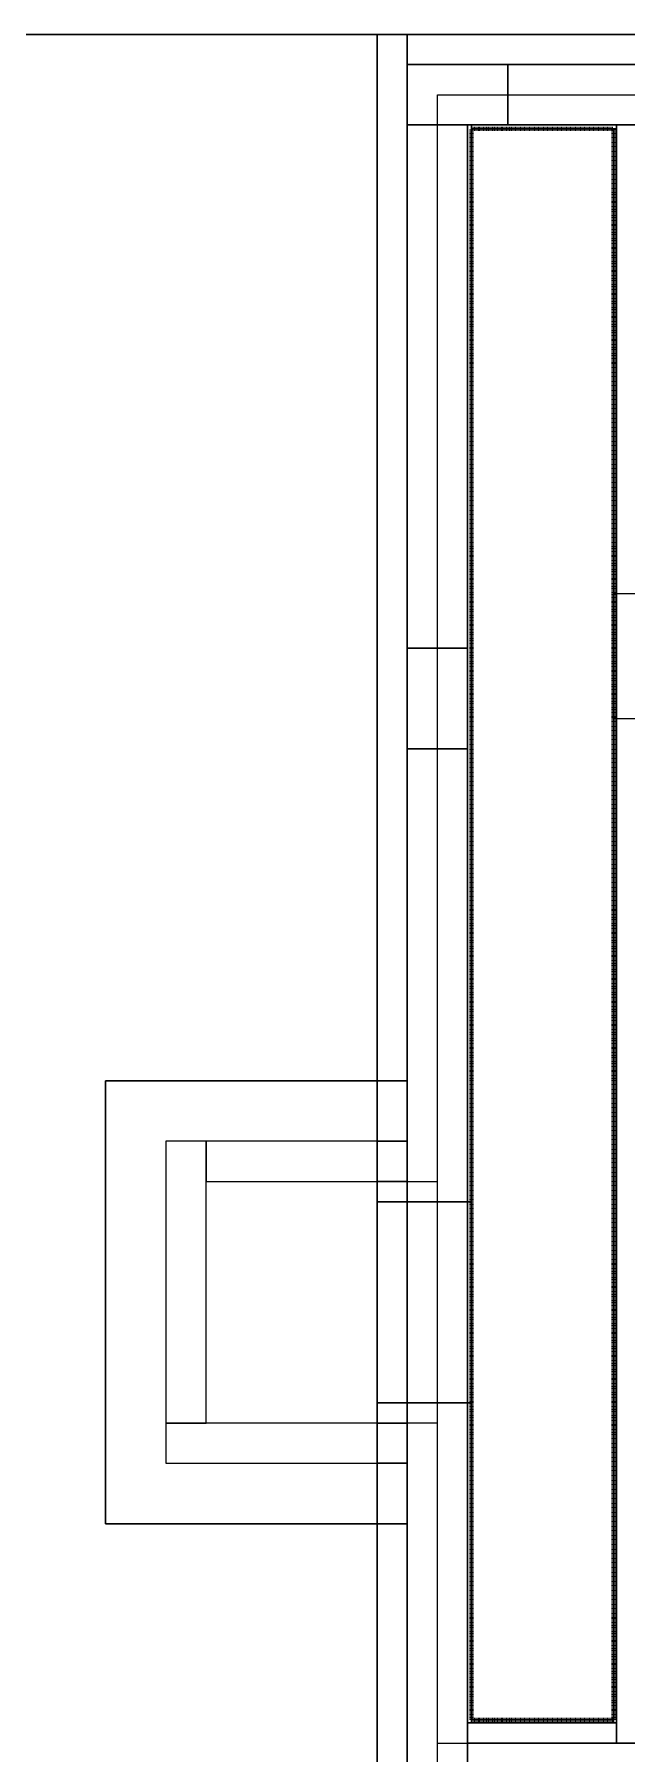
# Model space of a CAD drawing. Header units: millimetres. Extents: x -5300 to 98858, y -5196 to 93886.
# Drawn here: x 36997 to 39940, y 79258 to 87800 of the extents above; entities that cross this region are included whole.
import ezdxf

# ---------------------------------------------------------------- set-up
doc = ezdxf.new("R2010")
doc.units = ezdxf.units.MM
doc.linetypes.add('Штрих', pattern=[6.35, 3.175, -3.175])
doc.linetypes.add('Штрих_2_', pattern=[6.35, 3.175, -3.175])
for name, color, linetype, lineweight, true_color in [('_Разделитель помещений_', 4, 'Штрих', 70, 0x00ffff), ('Колонны', 7, 'Continuous', 18, 0x7f7f7f), ('Обобщенные модели', 7, 'Continuous', 18, 0x7f7f7f), ('Перекрытия', 7, 'Continuous', 18, 0x7f7f7f), ('Стены', 7, 'Continuous', 18, 0x7f7f7f), ('Стены разрез', 7, 'Continuous', 50, 0x7f7f7f)]:
    doc.layers.add(name, color=color, linetype=linetype, lineweight=lineweight, true_color=true_color)
doc.layers.add('Генплан', color=7, linetype='Continuous', lineweight=9)

# ---------------------------------------------------------------- blocks, each defined once
blk = doc.blocks.new('ПЕР-003 5804 - ПЕР-003 5804-240234-Подвал')
at = {"layer": 'Перекрытия', "color": 254, "true_color": 0xd4d4d4}
for p, q in [((38850, 87650), (38850, 52870)), ((51090, 87650), (38850, 87650)), ((38850, 87650), (51090, 87650)), ((38850, 52870), (38850, 87650)), ((38850, 87650), (38850, 87650))]:
    blk.add_line(p, q, dxfattribs=at)
blk = doc.blocks.new('СТН-03 128544 - СТН-03 2-245378-Подвал')
at = {"layer": 'Стены', "color": 254, "true_color": 0xd4d4d4}
blk.add_line((39000, 52500), (39000, 87500), dxfattribs=at)
blk = doc.blocks.new('СТН-03 128544 - СТН-03-245371-Подвал')
at = {"layer": 'Стены', "color": 254, "true_color": 0xd4d4d4}
for p, q in [((38700, 87800), (38700, 82300)), ((38700, 87800), (38700, 87800)), ((38700, 87800), (38700, 52800)), ((38700, 52800), (38700, 87800)), ((38700, 87800), (38850, 87800)), ((38850, 87800), (38700, 87800)), ((38700, 87800), (38700, 87800)), ((38850, 87800), (38700, 87800)), ((38850, 52800), (38850, 87800)), ((38850, 87800), (38850, 87800)), ((38850, 82300), (38850, 87800)), ((38850, 87800), (38850, 52800)), ((38850, 87800), (38850, 87800)), ((39150, 87350), (38850, 87350)), ((38850, 87350), (38850, 87350)), ((39150, 87350), (38850, 87350)), ((38850, 87350), (38850, 84750)), ((38850, 87350), (38850, 87350)), ((38850, 87350), (38850, 84750)), ((38850, 84750), (38850, 87350)), ((38850, 87350), (39150, 87350)), ((39150, 84750), (39150, 87350)), ((39150, 87350), (39150, 87350)), ((39150, 84750), (39150, 87350)), ((39150, 87350), (39150, 87350)), ((39150, 87350), (39150, 84750)), ((39150, 87350), (39150, 87350)), ((39150, 87350), (39150, 79410)), ((39150, 87350), (39150, 79410)), ((39170, 87350), (39150, 87350)), ((39150, 87350), (39150, 87350)), ((39170, 87350), (39150, 87350)), ((39150, 79410), (39150, 87350)), ((39150, 87350), (39170, 87350)), ((39170, 87350), (39170, 87350)), ((39170, 87350), (39170, 79410)), ((39170, 79410), (39170, 87350)), ((39170, 87350), (39170, 87350)), ((39170, 79410), (39170, 87350)), ((38850, 84750), (39150, 84750)), ((38850, 84750), (38850, 84750)), ((38850, 84750), (39150, 84750)), ((38850, 84750), (38850, 84750)), ((39150, 84750), (38850, 84750)), ((39150, 84750), (39150, 84750)), ((39150, 84750), (39150, 84750)), ((38850, 84250), (38850, 78750)), ((38850, 84250), (38850, 78750)), ((38850, 84250), (38850, 84250)), ((38850, 78750), (38850, 84250)), ((38850, 84250), (39150, 84250)), ((39150, 84250), (38850, 84250)), ((38850, 84250), (38850, 84250)), ((39150, 84250), (38850, 84250)), ((39150, 84250), (39150, 78750)), ((39150, 84250), (39150, 84250)), ((39150, 78750), (39150, 84250)), ((39150, 84250), (39150, 84250)), ((39150, 78750), (39150, 84250)), ((38700, 82300), (38700, 82600)), ((38700, 82600), (38700, 82600)), ((38700, 82600), (38700, 82300)), ((38700, 82300), (38700, 82600)), ((38700, 82600), (38850, 82600)), ((38850, 82600), (38700, 82600)), ((38700, 82600), (38700, 82600)), ((38700, 82600), (38850, 82600)), ((38850, 82600), (38700, 82600)), ((38700, 82600), (38700, 82300)), ((38850, 82300), (38850, 82600)), ((38850, 82600), (38850, 82600)), ((38850, 82600), (38850, 82300)), ((38850, 82600), (38850, 82300)), ((38850, 82600), (38850, 82600)), ((38850, 82300), (38850, 82600)), ((38700, 82100), (38700, 82300)), ((38700, 82300), (38700, 82300)), ((38700, 82300), (38700, 82300)), ((38700, 82300), (38850, 82300)), ((38700, 82300), (38850, 82300)), ((38700, 82300), (38700, 82300)), ((38850, 82300), (38700, 82300)), ((38700, 82300), (38850, 82300)), ((38850, 82300), (38700, 82300)), ((38700, 82300), (38700, 82300)), ((38700, 82300), (38850, 82300)), ((38850, 82300), (38700, 82300)), ((38700, 82300), (38700, 82100)), ((38850, 82300), (38850, 82300)), ((38850, 82300), (38850, 82300)), ((38850, 82300), (38850, 82100)), ((38850, 82300), (38850, 82300)), ((38850, 82300), (38850, 82300)), ((38850, 82100), (38850, 82300)), ((38850, 82100), (38700, 82100)), ((38700, 82100), (38700, 82000)), ((38700, 82100), (38850, 82100)), ((38850, 82100), (38700, 82100)), ((38700, 82100), (38700, 82100)), ((38700, 82000), (38700, 82100)), ((38700, 82100), (38700, 82100)), ((38700, 82100), (38850, 82100)), ((38700, 82000), (38700, 82100)), ((38700, 82100), (38850, 82100)), ((38850, 82100), (38700, 82100)), ((38700, 82100), (38700, 82100)), ((38850, 82100), (38700, 82100)), ((38700, 82100), (38700, 80900)), ((38700, 82100), (38700, 82100)), ((38700, 82100), (38700, 82000)), ((38850, 82000), (38850, 82100)), ((38850, 82100), (38850, 82100)), ((38850, 82100), (38850, 82000)), ((38850, 82100), (38850, 82100)), ((38850, 82100), (38850, 80900)), ((38850, 82100), (38850, 82100)), ((38850, 82100), (38850, 82000)), ((38850, 82100), (38850, 82000)), ((38850, 82100), (38850, 82100)), ((38700, 82000), (38850, 82000)), ((38850, 82000), (38700, 82000)), ((38700, 82000), (38700, 82000)), ((38700, 82000), (38850, 82000)), ((38700, 82000), (38700, 82000)), ((38700, 81000), (38700, 82000)), ((38850, 82000), (38700, 82000)), ((38700, 82000), (38700, 81000)), ((38700, 81000), (38700, 82000)), ((38700, 82000), (38850, 82000)), ((38850, 82000), (38700, 82000)), ((38700, 82000), (38700, 82000)), ((38700, 82000), (38850, 82000)), ((38850, 82000), (38700, 82000)), ((38700, 82000), (38700, 82000)), ((38700, 82000), (38700, 81000)), ((38850, 82000), (38850, 82000)), ((38850, 82000), (38850, 82000)), ((38850, 82000), (38850, 81000)), ((38850, 81000), (38850, 82000)), ((38850, 82000), (38850, 82000)), ((38850, 82000), (38850, 81000)), ((38850, 82000), (38850, 81000)), ((38850, 82000), (38850, 82000)), ((38850, 81000), (38850, 82000)), ((38850, 82000), (38850, 82000)), ((38850, 82000), (38850, 81000)), ((39150, 82000), (38850, 82000)), ((38850, 82000), (38850, 81000)), ((39150, 82000), (38850, 82000)), ((38850, 82000), (38850, 82000)), ((38850, 82000), (39150, 82000)), ((38850, 81000), (38850, 82000)), ((38850, 82000), (39150, 82000)), ((39150, 81000), (39150, 82000)), ((39150, 82000), (39150, 82000)), ((39150, 82000), (39150, 81000)), ((39150, 81000), (39150, 82000)), ((39150, 82000), (39150, 82000)), ((39150, 82000), (39150, 81000)), ((39150, 81000), (39150, 82000)), ((39150, 82000), (39150, 82000)), ((39150, 82000), (39150, 81000)), ((39170, 82000), (39150, 82000)), ((39150, 82000), (39150, 81000)), ((39170, 82000), (39150, 82000)), ((39150, 82000), (39150, 82000)), ((39150, 82000), (39170, 82000)), ((39150, 81000), (39150, 82000)), ((39150, 82000), (39170, 82000)), ((39170, 81000), (39170, 82000)), ((39170, 82000), (39170, 82000)), ((39170, 82000), (39170, 81000)), ((39170, 81000), (39170, 82000)), ((39170, 82000), (39170, 82000)), ((39170, 82000), (39170, 81000)), ((38700, 80900), (38700, 81000)), ((38700, 81000), (38700, 81000)), ((38700, 81000), (38850, 81000)), ((38700, 81000), (38850, 81000)), ((38850, 81000), (38700, 81000)), ((38700, 81000), (38700, 81000)), ((38850, 81000), (38700, 81000)), ((38700, 81000), (38700, 80900)), ((38850, 81000), (38700, 81000)), ((38700, 81000), (38700, 81000)), ((38700, 81000), (38850, 81000)), ((38850, 81000), (38700, 81000)), ((38700, 81000), (38850, 81000)), ((38700, 80900), (38700, 81000)), ((38700, 81000), (38700, 81000)), ((38700, 81000), (38700, 80900)), ((38850, 81000), (38850, 81000)), ((38850, 81000), (38850, 80900)), ((38850, 81000), (38850, 81000)), ((38850, 80900), (38850, 81000)), ((38850, 81000), (38850, 80900)), ((38850, 81000), (38850, 81000)), ((38850, 81000), (38850, 81000)), ((38850, 81000), (38850, 80900)), ((38850, 81000), (38850, 81000)), ((38850, 81000), (39150, 81000)), ((39150, 81000), (38850, 81000)), ((39150, 81000), (38850, 81000)), ((38850, 81000), (38850, 81000)), ((38850, 81000), (39150, 81000)), ((39150, 81000), (39150, 81000)), ((39150, 81000), (39150, 81000)), ((39150, 81000), (39150, 81000)), ((39150, 81000), (39170, 81000)), ((39170, 81000), (39150, 81000)), ((39170, 81000), (39150, 81000)), ((39150, 81000), (39150, 81000)), ((39150, 81000), (39170, 81000)), ((39170, 81000), (39170, 81000)), ((39170, 81000), (39170, 81000)), ((38700, 80700), (38700, 80900)), ((38700, 80900), (38700, 80900)), ((38700, 80900), (38850, 80900)), ((38850, 80900), (38700, 80900)), ((38700, 80900), (38700, 80900)), ((38700, 80900), (38850, 80900)), ((38850, 80900), (38700, 80900)), ((38700, 80900), (38700, 80700)), ((38700, 80900), (38850, 80900)), ((38700, 80900), (38850, 80900)), ((38700, 80900), (38700, 80900)), ((38850, 80900), (38700, 80900)), ((38700, 80900), (38700, 80900)), ((38850, 80900), (38850, 80900)), ((38850, 80900), (38850, 80700)), ((38850, 80900), (38850, 80900)), ((38850, 80700), (38850, 80900)), ((38850, 80900), (38850, 80900)), ((38850, 80900), (38850, 80900)), ((38700, 80700), (38700, 52800)), ((38700, 80700), (38700, 80700)), ((38700, 80700), (38700, 80400)), ((38700, 80400), (38700, 80700)), ((38700, 80700), (38700, 80700)), ((38700, 80700), (38850, 80700)), ((38700, 80700), (38850, 80700)), ((38850, 80700), (38700, 80700)), ((38700, 80700), (38700, 80700)), ((38850, 80700), (38700, 80700)), ((38700, 80700), (38700, 80400)), ((38700, 80700), (38850, 80700)), ((38700, 80400), (38700, 80700)), ((38850, 80700), (38700, 80700)), ((38700, 80700), (38700, 80700)), ((38850, 80700), (38700, 80700)), ((38850, 80700), (38850, 80700)), ((38850, 80700), (38850, 80400)), ((38850, 80400), (38850, 80700)), ((38850, 80700), (38850, 80700)), ((38850, 52800), (38850, 80700)), ((38850, 80700), (38850, 80700)), ((38850, 80400), (38850, 80700)), ((38850, 80700), (38850, 80400)), ((38850, 80700), (38850, 80700)), ((38700, 80400), (38700, 80400)), ((38700, 80400), (38850, 80400)), ((38850, 80400), (38700, 80400)), ((38700, 80400), (38700, 80400)), ((38700, 80400), (38850, 80400)), ((38850, 80400), (38700, 80400)), ((38850, 80400), (38850, 80400)), ((38850, 80400), (38850, 80400)), ((39150, 79410), (39150, 79410)), ((39170, 79410), (39150, 79410)), ((39150, 79410), (39150, 79410)), ((39150, 79410), (39170, 79410)), ((39150, 79410), (39170, 79410)), ((39170, 79410), (39170, 79410)), ((39170, 79410), (39170, 79410))]:
    blk.add_line(p, q, dxfattribs=at)
blk = doc.blocks.new('СТН-03 128544 - СТН-03 128544-245375-Подвал')
for name in ['СТН-03 128544 - СТН-03-245371-Подвал', 'СТН-03 128544 - СТН-03 2-245378-Подвал']:
    blk.add_blockref(name, (0, 0))
blk = doc.blocks.new('СТН-03 129000 - СТН-03 2-245387-Подвал')
at = {"layer": 'Стены', "color": 254, "true_color": 0xd4d4d4}
blk.add_line((39000, 87500), (50990, 87500), dxfattribs=at)
blk = doc.blocks.new('СТН-03 129000 - СТН-03-245380-Подвал')
at = {"layer": 'Стены', "color": 254, "true_color": 0xd4d4d4}
for p, q in [((50890, 87800), (38850, 87800)), ((38850, 87800), (38850, 87800)), ((50890, 87800), (38850, 87800)), ((38850, 87800), (38850, 87650)), ((38850, 87800), (38850, 87650)), ((38850, 87800), (38850, 87800)), ((38850, 87800), (50890, 87800)), ((38850, 87650), (38850, 87800)), ((38850, 87650), (50890, 87650)), ((38850, 87650), (50890, 87650)), ((38850, 87650), (38850, 87650)), ((38850, 87650), (38850, 87650)), ((50890, 87650), (38850, 87650)), ((44750, 87650), (39350, 87650)), ((39350, 87650), (39350, 87650)), ((44750, 87650), (39350, 87650)), ((39350, 87650), (39350, 87650)), ((39350, 87650), (39350, 87350)), ((39350, 87650), (39350, 87350)), ((39350, 87350), (39350, 87650)), ((39350, 87650), (44750, 87650)), ((39170, 87350), (39170, 87350)), ((39890, 87350), (39170, 87350)), ((39890, 87350), (39170, 87350)), ((39170, 87350), (39170, 87330)), ((39170, 87350), (39170, 87350)), ((39170, 87350), (39170, 87330)), ((39170, 87330), (39170, 87350)), ((39170, 87350), (39890, 87350)), ((39170, 87330), (39170, 87330)), ((39890, 87330), (39170, 87330)), ((39170, 87330), (39890, 87330)), ((39170, 87330), (39170, 87330)), ((39170, 87330), (39890, 87330)), ((39350, 87350), (39350, 87350)), ((39350, 87350), (44750, 87350)), ((39350, 87350), (39350, 87350)), ((39350, 87350), (44750, 87350)), ((44750, 87350), (39350, 87350)), ((39890, 87350), (39890, 87350)), ((39890, 87350), (39890, 87350)), ((39890, 87330), (39890, 87350)), ((39890, 87330), (39890, 87350)), ((39890, 87350), (39890, 87330)), ((39890, 87330), (39890, 87330)), ((39890, 87330), (39890, 87330))]:
    blk.add_line(p, q, dxfattribs=at)
blk = doc.blocks.new('СТН-03 129000 - СТН-03 129000-245384-Подвал')
for name in ['СТН-03 129000 - СТН-03-245380-Подвал', 'СТН-03 129000 - СТН-03 2-245387-Подвал']:
    blk.add_blockref(name, (0, 0))
blk = doc.blocks.new('СТВ_Перегородка_Кирпич 202865 - СТВ_Перегородка_Кирпич 2-248191-Подвал')
at = {"layer": 'Стены', "color": 254, "true_color": 0xd4d4d4}
blk.add_line((39990, 79310), (39990, 87500), dxfattribs=at)
blk = doc.blocks.new('СТВ_Перегородка_Кирпич 202865 - СТВ_Перегородка_Кирпич 202865-248188-Подвал')
at = {"layer": 'Стены', "color": 254, "true_color": 0xd4d4d4}
for p, q in [((39875, 87330), (39875, 87330)), ((39890, 87350), (39890, 87350)), ((39890, 87330), (39890, 87330)), ((39990, 87350), (39990, 87350)), ((39990, 87350), (39990, 87350)), ((40110, 87350), (40110, 87350)), ((40110, 87330), (40110, 87330)), ((40125, 87330), (40125, 87330)), ((39890, 85020), (39875, 85020)), ((39875, 85020), (39875, 85020)), ((39875, 84400), (39875, 85020)), ((39990, 85020), (39890, 85020)), ((39890, 85020), (39890, 85020)), ((39890, 84400), (39890, 85020)), ((39890, 85020), (39890, 84400)), ((39890, 85020), (39890, 85020)), ((40110, 85020), (39990, 85020)), ((39990, 85020), (39990, 85020)), ((39990, 84400), (39990, 85020)), ((39990, 85020), (39990, 84400)), ((39990, 85020), (39990, 85020)), ((40125, 85020), (40110, 85020)), ((40110, 85020), (40110, 85020)), ((40110, 84400), (40110, 85020)), ((40110, 85020), (40110, 84400)), ((40110, 85020), (40110, 85020)), ((40125, 85020), (40125, 84400)), ((40125, 85020), (40125, 85020)), ((39875, 84400), (39890, 84400)), ((39875, 84400), (39875, 84400)), ((39890, 84400), (39990, 84400)), ((39890, 84400), (39890, 84400)), ((39890, 84400), (39890, 84400)), ((39990, 84400), (40110, 84400)), ((39990, 84400), (39990, 84400)), ((39990, 84400), (39990, 84400)), ((40110, 84400), (40125, 84400)), ((40110, 84400), (40110, 84400)), ((40110, 84400), (40110, 84400)), ((40125, 84400), (40125, 84400)), ((40110, 84150), (40110, 84150)), ((40125, 84150), (40125, 84150)), ((40110, 84030), (40110, 84030)), ((40125, 84030), (40125, 84030)), ((39875, 79410), (39875, 79410)), ((39890, 79410), (39890, 79410)), ((39890, 79310), (39890, 79310)), ((39990, 79310), (39990, 79310)), ((40110, 79310), (40110, 79310)), ((40125, 79310), (40125, 79310)), ((39990, 79190), (39990, 79190)), ((40110, 79190), (40110, 79190)), ((40110, 79190), (40110, 79190)), ((40125, 79190), (40125, 79190)), ((40110, 79175), (40110, 79175)), ((40125, 79175), (40125, 79175))]:
    blk.add_line(p, q, dxfattribs=at)
at = {"layer": 'Стены разрез', "color": 254, "lineweight": 25, "true_color": 0xd4d4d4}
for p, q in [((39890, 87330), (39875, 87330)), ((39875, 87330), (39875, 79410)), ((39990, 87350), (39890, 87350)), ((39890, 87350), (39890, 79310)), ((39890, 79410), (39890, 87330)), ((40110, 87350), (39990, 87350)), ((39990, 87350), (39990, 79190)), ((39990, 79310), (39990, 87350)), ((40110, 79190), (40110, 87350)), ((40125, 87330), (40110, 87330)), ((40110, 87330), (40110, 84150)), ((40125, 84150), (40125, 87330)), ((40110, 84150), (40125, 84150)), ((40110, 84030), (40110, 79310)), ((40125, 84030), (40110, 84030)), ((40125, 79310), (40125, 84030)), ((39875, 79410), (39890, 79410)), ((39890, 79310), (39990, 79310)), ((40110, 79310), (40125, 79310)), ((39990, 79190), (40110, 79190)), ((40110, 79190), (40110, 79175)), ((40125, 79190), (40110, 79190)), ((40125, 79175), (40125, 79190)), ((40110, 79175), (40125, 79175))]:
    blk.add_line(p, q, dxfattribs=at)
blk.add_blockref('СТВ_Перегородка_Кирпич 202865 - СТВ_Перегородка_Кирпич 2-248191-Подвал', (0, 0))
blk = doc.blocks.new('СТВ_Перегородка_Кирпич 208831 - СТВ_Перегородка_Кирпич 2-248369-Подвал')
at = {"layer": 'Стены', "color": 254, "true_color": 0xd4d4d4}
blk.add_line((39000, 79310), (39990, 79310), dxfattribs=at)
blk = doc.blocks.new('СТВ_Перегородка_Кирпич 208831 - СТВ_Перегородка_Кирпич 208831-248366-Подвал')
at = {"layer": 'Стены', "color": 254, "true_color": 0xd4d4d4}
for p, q in [((39150, 79410), (39150, 79410)), ((39170, 79425), (39170, 79425)), ((39170, 79410), (39170, 79410)), ((39875, 79425), (39875, 79425)), ((39875, 79410), (39875, 79410)), ((39890, 79410), (39890, 79410)), ((39150, 79310), (39150, 79310)), ((39150, 79310), (39150, 79310)), ((39890, 79310), (39890, 79310)), ((39990, 79310), (39990, 79310)), ((39150, 79190), (39150, 79190)), ((39170, 79190), (39170, 79190)), ((39990, 79190), (39990, 79190)), ((40110, 79190), (40110, 79190)), ((39170, 79175), (39170, 79175)), ((40110, 79175), (40110, 79175))]:
    blk.add_line(p, q, dxfattribs=at)
at = {"layer": 'Стены разрез', "color": 254, "lineweight": 25, "true_color": 0xd4d4d4}
for p, q in [((39890, 79410), (39150, 79410)), ((39150, 79410), (39150, 79310)), ((39875, 79425), (39170, 79425)), ((39170, 79425), (39170, 79410)), ((39170, 79410), (39875, 79410)), ((39875, 79410), (39875, 79425)), ((39890, 79310), (39890, 79410)), ((39990, 79310), (39150, 79310)), ((39150, 79310), (39150, 79190)), ((39150, 79310), (39890, 79310)), ((39990, 79190), (39990, 79310)), ((39150, 79190), (39990, 79190)), ((40110, 79190), (39170, 79190)), ((39170, 79190), (39170, 79175)), ((40110, 79175), (40110, 79190)), ((39170, 79175), (40110, 79175))]:
    blk.add_line(p, q, dxfattribs=at)
blk.add_blockref('СТВ_Перегородка_Кирпич 208831 - СТВ_Перегородка_Кирпич 2-248369-Подвал', (0, 0))
blk = doc.blocks.new('СТН-03 237370 - СТН-03 2-249324-Подвал')
at = {"layer": 'Стены', "color": 254, "true_color": 0xd4d4d4}
blk.add_line((39000, 80900), (37850, 80900), dxfattribs=at)
blk = doc.blocks.new('СТН-03 237370 - СТН-03 237370-249321-Подвал')
at = {"layer": 'Стены', "color": 254, "true_color": 0xd4d4d4}
for p, q in [((37650, 80900), (37650, 80900)), ((37650, 80900), (37650, 80700)), ((38850, 80900), (37650, 80900)), ((37650, 80900), (37650, 80900)), ((38850, 80900), (38850, 80900)), ((38850, 80700), (38850, 80900)), ((38850, 80900), (38850, 80900)), ((37650, 80700), (37650, 80700)), ((37650, 80700), (38850, 80700)), ((37650, 80700), (37650, 80700)), ((38850, 80700), (38850, 80700)), ((38850, 80700), (38850, 80700))]:
    blk.add_line(p, q, dxfattribs=at)
at = {"layer": 'Стены разрез', "color": 254, "lineweight": 25, "true_color": 0xd4d4d4}
for p, q in [((37650, 80900), (37650, 80700)), ((38850, 80900), (37650, 80900)), ((38850, 80700), (38850, 80900)), ((37650, 80700), (38850, 80700))]:
    blk.add_line(p, q, dxfattribs=at)
blk.add_blockref('СТН-03 237370 - СТН-03 2-249324-Подвал', (0, 0))
blk = doc.blocks.new('СТН-03 237534 - СТН-03 2-249347-Подвал')
at = {"layer": 'Стены', "color": 254, "true_color": 0xd4d4d4}
blk.add_line((37850, 80900), (37850, 82100), dxfattribs=at)
blk = doc.blocks.new('СТН-03 237534 - СТН-03 237534-249344-Подвал')
at = {"layer": 'Стены', "color": 254, "true_color": 0xd4d4d4}
for p, q in [((37650, 82300), (37650, 82300)), ((37650, 82300), (37650, 80900)), ((37850, 82300), (37650, 82300)), ((37650, 82300), (37650, 82300)), ((37850, 82300), (37850, 82300)), ((37850, 80900), (37850, 82300)), ((37850, 82300), (37850, 82300)), ((37650, 80900), (37650, 80900)), ((37650, 80900), (37850, 80900)), ((37650, 80900), (37650, 80900)), ((37850, 80900), (37850, 80900)), ((37850, 80900), (37850, 80900))]:
    blk.add_line(p, q, dxfattribs=at)
at = {"layer": 'Стены разрез', "color": 254, "lineweight": 25, "true_color": 0xd4d4d4}
for p, q in [((37650, 82300), (37650, 80900)), ((37850, 82300), (37650, 82300)), ((37850, 80900), (37850, 82300)), ((37650, 80900), (37850, 80900))]:
    blk.add_line(p, q, dxfattribs=at)
blk.add_blockref('СТН-03 237534 - СТН-03 2-249347-Подвал', (0, 0))
blk = doc.blocks.new('СТН-03 237698 - СТН-03 2-249370-Подвал')
at = {"layer": 'Стены', "color": 254, "true_color": 0xd4d4d4}
blk.add_line((37850, 82100), (39000, 82100), dxfattribs=at)
blk = doc.blocks.new('СТН-03 237698 - СТН-03 237698-249367-Подвал')
at = {"layer": 'Стены', "color": 254, "true_color": 0xd4d4d4}
for p, q in [((37850, 82300), (37850, 82300)), ((37850, 82300), (37850, 82100)), ((38850, 82300), (37850, 82300)), ((37850, 82300), (37850, 82300)), ((38850, 82300), (38850, 82300)), ((38850, 82100), (38850, 82300)), ((38850, 82300), (38850, 82300)), ((37850, 82100), (37850, 82100)), ((37850, 82100), (38850, 82100)), ((37850, 82100), (37850, 82100)), ((38850, 82100), (38850, 82100)), ((38850, 82100), (38850, 82100))]:
    blk.add_line(p, q, dxfattribs=at)
at = {"layer": 'Стены разрез', "color": 254, "lineweight": 25, "true_color": 0xd4d4d4}
for p, q in [((37850, 82300), (37850, 82100)), ((38850, 82300), (37850, 82300)), ((38850, 82100), (38850, 82300)), ((37850, 82100), (38850, 82100))]:
    blk.add_line(p, q, dxfattribs=at)
blk.add_blockref('СТН-03 237698 - СТН-03 2-249370-Подвал', (0, 0))
blk = doc.blocks.new('ВЫРЕЗ ОКОН-002 239554 - ВЫРЕЗ ОКОН-002 239554-249608-Подвал')
at = {"layer": 'Перекрытия', "color": 254, "true_color": 0xd4d4d4}
for p, q in [((38850, 82600), (37350, 82600)), ((37350, 82600), (37350, 80400)), ((37350, 80400), (37350, 82600)), ((37350, 82600), (38850, 82600)), ((37350, 82600), (37350, 82600)), ((38850, 80400), (38850, 82600)), ((38850, 82600), (38850, 80400)), ((38850, 82600), (38850, 82600)), ((37350, 80400), (38850, 80400)), ((38850, 80400), (37350, 80400)), ((37350, 80400), (37350, 80400)), ((38850, 80400), (38850, 80400))]:
    blk.add_line(p, q, dxfattribs=at)
blk = doc.blocks.new('ПОТ-4_4_1 244890 - ПОТ-4_4_1 244890-250006-Подвал')
at = {"layer": 'Обобщенные модели', "color": 254, "true_color": 0xd4d4d4}
for p, q in [((39890, 87350), (39150, 87350)), ((39150, 87350), (39150, 79410)), ((39150, 79410), (39150, 87350)), ((39150, 87350), (39890, 87350)), ((39150, 87350), (39150, 87350)), ((39890, 79410), (39890, 87350)), ((39890, 87350), (39890, 79410)), ((39890, 87350), (39890, 87350)), ((39150, 79410), (39890, 79410)), ((39890, 79410), (39150, 79410)), ((39150, 79410), (39150, 79410)), ((39890, 79410), (39890, 79410))]:
    blk.add_line(p, q, dxfattribs=at)
blk = doc.blocks.new('Местность - Местность-379060-Подвал')
at = {"layer": 'Генплан', "color": 253, "true_color": 0xaaaaaa}
for p, q in [((38700, 87800), (33700, 87800)), ((38700, 87800), (33700, 87800)), ((33700, 87800), (38700, 87800)), ((38700, 87800), (33700, 87800)), ((33700, 87800), (38700, 87800)), ((33700, 87800), (38700, 87800)), ((38700, 57800), (38700, 87800)), ((38700, 87800), (38700, 87800)), ((38700, 57800), (38700, 87800)), ((38700, 87800), (38700, 87800)), ((38700, 87800), (38700, 57800)), ((38700, 87800), (38700, 87800)), ((38700, 87800), (54800, 87800)), ((38700, 87800), (54800, 87800)), ((54800, 87800), (38700, 87800)), ((38700, 87800), (38700, 87800))]:
    blk.add_line(p, q, dxfattribs=at)
blk = doc.blocks.new('Местность - Местность-379064-Подвал')
blk.add_blockref('Местность - Местность-379060-Подвал', (0, 0))
blk = doc.blocks.new('Железобетон - Колонны 500 x 300 147457 - Железобетон - Колонны 500 x 300 147457-385546-Подвал')
at = {"layer": 'Колонны', "color": 254, "lineweight": 25, "true_color": 0xd4d4d4}
for p, q in [((250, 150), (-250, 150)), ((-250, 150), (-250, -150)), ((250, -150), (250, 150)), ((-250, -150), (250, -150))]:
    blk.add_line(p, q, dxfattribs=at)
at = {"layer": 'Колонны', "color": 254, "true_color": 0xd4d4d4}
for p, q in [((-250, 150), (-250, 150)), ((250, 150), (250, 150)), ((-250, -150), (-250, -150)), ((250, -150), (250, -150))]:
    blk.add_line(p, q, dxfattribs=at)
blk = doc.blocks.new('КОЛ-001 300х500 300 x 500 111734 - КОЛ-001 300х500 300 x 500 111734-385194-Подвал')
at = {"layer": 'Колонны', "color": 254, "lineweight": 25, "true_color": 0xd4d4d4}
for p, q in [((150, 250), (-150, 250)), ((-150, 250), (-150, -250)), ((150, -250), (150, 250)), ((-150, -250), (150, -250))]:
    blk.add_line(p, q, dxfattribs=at)
at = {"layer": 'Колонны', "color": 254, "true_color": 0xd4d4d4}
for p, q in [((-150, 250), (-150, 250)), ((150, 250), (150, 250)), ((-150, -250), (-150, -250)), ((150, -250), (150, -250))]:
    blk.add_line(p, q, dxfattribs=at)

msp = doc.modelspace()

# ---------------------------------------------------------------- linework, layer by layer
at = {"layer": '_Разделитель помещений_', "color": 131, "linetype": 'Штрих_2_', "true_color": 0xaaffff}
for p, q in [((39170, 87330), (39875, 87330)), ((39170, 79425), (39170, 87330)), ((39875, 79425), (39875, 87330)), ((39170, 79425), (39875, 79425))]:
    msp.add_line(p, q, dxfattribs=at)
at = {"layer": 'Перекрытия', "color": 254, "true_color": 0xd4d4d4}
for p, q in [((38850, 52870), (38850, 87650)), ((38850, 87650), (51090, 87650)), ((51090, 87650), (38850, 87650)), ((38850, 87650), (38850, 52870))]:
    msp.add_line(p, q, dxfattribs=at)

# ---------------------------------------------------------------- block references
at = {"layer": 'Генплан', "color": 253, "true_color": 0xaaaaaa}
msp.add_blockref('Местность - Местность-379064-Подвал', (0, 0), dxfattribs=at)
at = {"layer": 'Колонны', "color": 254, "true_color": 0xd4d4d4}
for name, p in [('Железобетон - Колонны 500 x 300 147457 - Железобетон - Колонны 500 x 300 147457-385546-Подвал', (39100, 87500)), ('КОЛ-001 300х500 300 x 500 111734 - КОЛ-001 300х500 300 x 500 111734-385194-Подвал', (39000, 84500))]:
    msp.add_blockref(name, p, dxfattribs=at)
at = {"layer": 'Обобщенные модели', "color": 254, "true_color": 0xd4d4d4}
msp.add_blockref('ПОТ-4_4_1 244890 - ПОТ-4_4_1 244890-250006-Подвал', (0, 0), dxfattribs=at)
at = {"layer": 'Перекрытия', "color": 254, "true_color": 0xd4d4d4}
for name in ['ПЕР-003 5804 - ПЕР-003 5804-240234-Подвал', 'ВЫРЕЗ ОКОН-002 239554 - ВЫРЕЗ ОКОН-002 239554-249608-Подвал']:
    msp.add_blockref(name, (0, 0), dxfattribs=at)
at = {"layer": 'Стены', "color": 254, "true_color": 0xd4d4d4}
for name in ['СТН-03 128544 - СТН-03 128544-245375-Подвал', 'СТН-03 129000 - СТН-03 129000-245384-Подвал', 'СТВ_Перегородка_Кирпич 202865 - СТВ_Перегородка_Кирпич 202865-248188-Подвал', 'СТН-03 237534 - СТН-03 237534-249344-Подвал', 'СТН-03 237698 - СТН-03 237698-249367-Подвал', 'СТН-03 237370 - СТН-03 237370-249321-Подвал', 'СТВ_Перегородка_Кирпич 208831 - СТВ_Перегородка_Кирпич 208831-248366-Подвал']:
    msp.add_blockref(name, (0, 0), dxfattribs=at)

doc.saveas('drawing.dxf')
